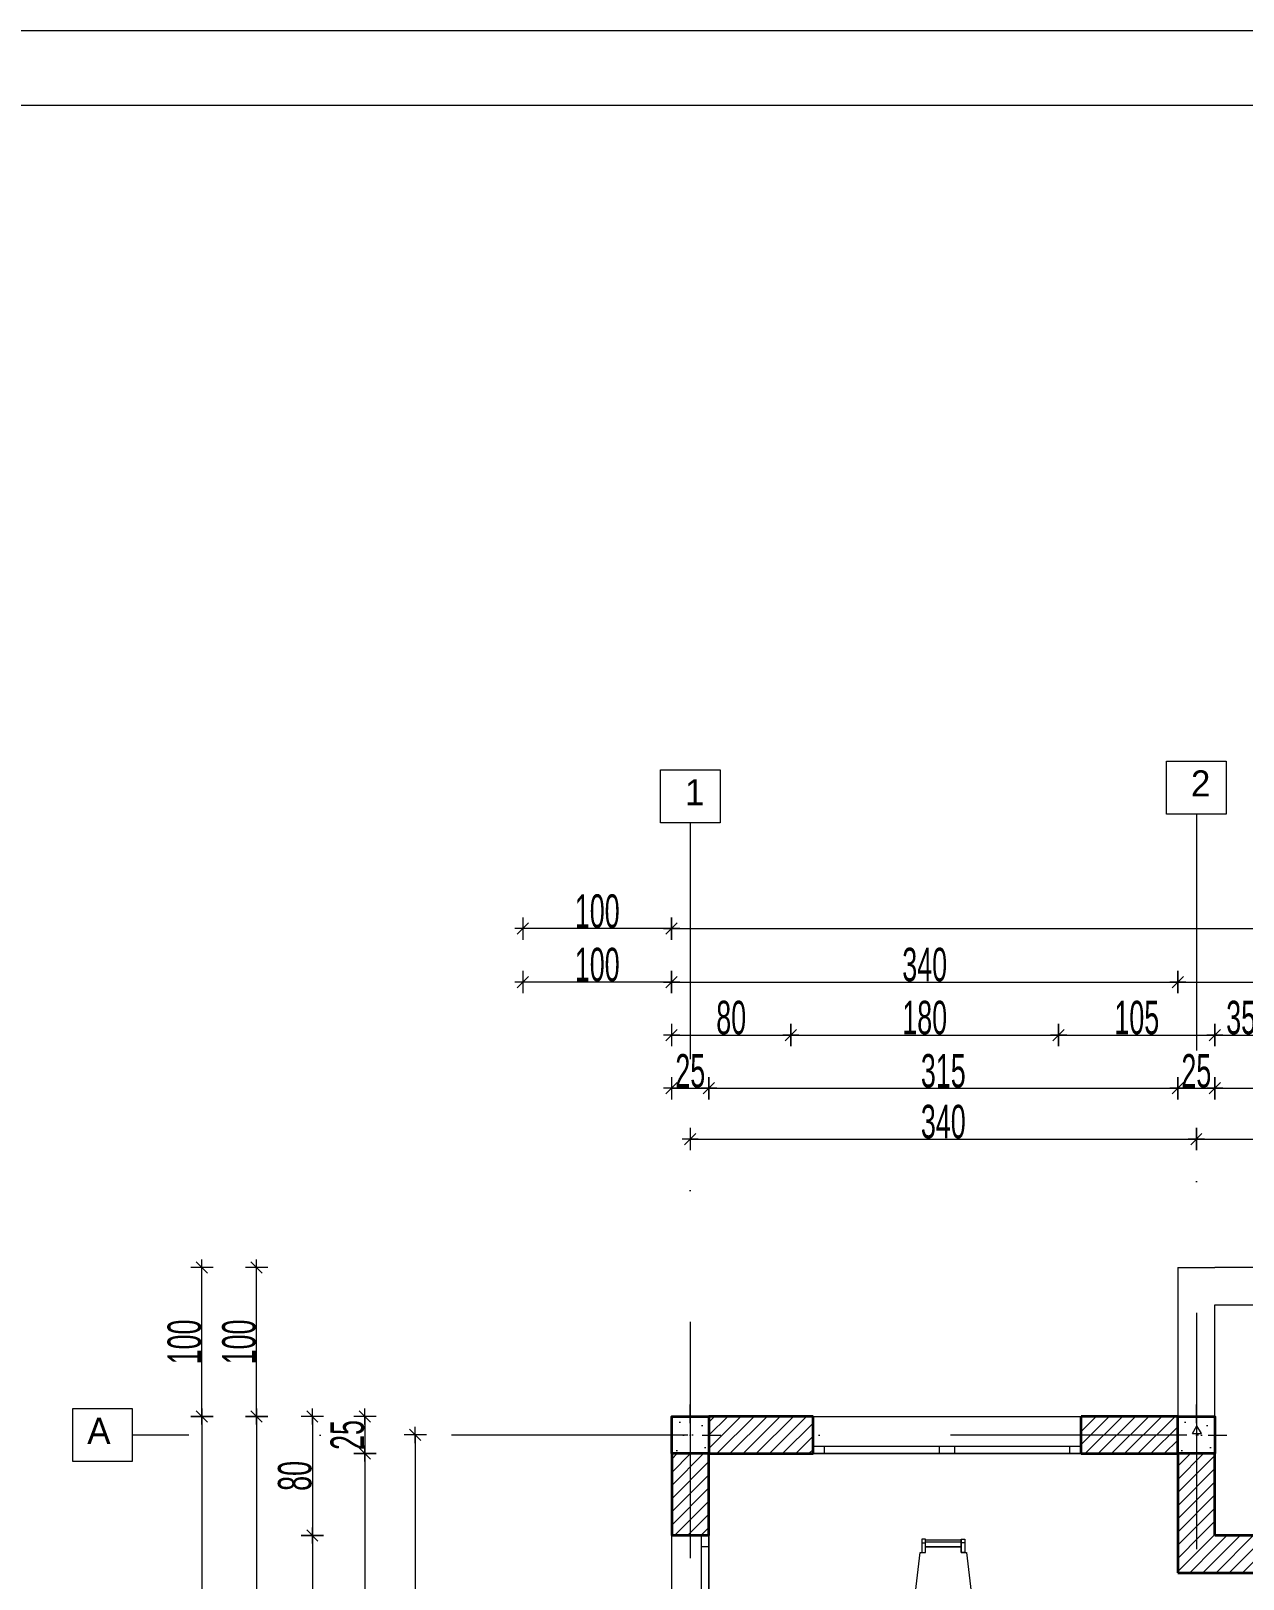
# Model space of a CAD drawing. Extents: x 19704 to 238216, y -31136 to 55916.
# Drawn here: x 206152 to 214295, y 21525 to 31925 of the extents above; entities that cross this region are included whole.
import ezdxf

# ---------------------------------------------------------------- set-up
doc = ezdxf.new("R2010")
doc.units = 0
doc.header["$LTSCALE"] = 5
doc.header["$MEASUREMENT"] = 0
doc.linetypes.add('Dot & Dashed', pattern=[670.277762, 317.5, -176.388889, 0, -176.388874])
for name, color, linetype, lineweight in [('dimenzija', 7, 'Continuous', 13), ('New_Structural - Bearing_Pen_No__20', 1, 'Continuous', 0), ('New_Structural - Bearing_Pen_No__27', 7, 'Continuous', 25), ('Roofs_Pen_No__1', 7, 'Continuous', 13)]:
    doc.layers.add(name, color=color, linetype=linetype, lineweight=lineweight)
doc.layers.add('New_MEP - Electrical', color=7, linetype='Continuous')
for name, color, linetype, lineweight, true_color in [('New_MEP - Electrical_Pen_No__4', 7, 'Continuous', 20, 0x029e21), ('New_Structural - Bearing_Pen_No__168', 7, 'Continuous', 13, 0x6a6a6a), ('New_Structural - Bearing_Pen_No__169', 7, 'Continuous', 13, 0x6a6a6a), ('New_Structural - Bearing_Pen_No__61', 7, 'Continuous', 20, 0x6a6a6a), ('New_Structural - Bearing_Pen_No__8', 7, 'Continuous', 35, 0xa80f02), ('New_Structural - Bearing_Pen_No__87', 7, 'Continuous', 13, 0x6a6a6a), ('OSKI', 7, 'Continuous', 20, 0x156a84)]:
    doc.layers.add(name, color=color, linetype=linetype, lineweight=lineweight, true_color=true_color)
doc.styles.add('GENERATED_STYLE_1', font='GOTHIC.TTF')
doc.styles.add('PLATEIA', font='CGSAPPS.shx', dxfattribs={"width": 0.6})
doc.dimstyles.new('100v', dxfattribs={"dimtxt": 225, "dimasz": 1, "dimexe": 0.18, "dimexo": 0.0625, "dimgap": 4, "dimtad": 1, "dimdec": 0, "dimlfac": 0.1, "dimzin": 12, "dimdsep": 46, "dimtxsty": 'PLATEIA', "dimblk": 'A$C321216CB', "dimcen": 0.09, "dimse1": 1, "dimse2": 1, "dimclrd": 256, "dimclrt": 256, "dimadec": 3, "dimazin": 0, "dimtfac": 1, "dimtdec": 0, "dimtix": 1, "dimtmove": 2, "dimatfit": 3, "dimldrblk": 'A$C321216CB', "dimfxl": 1, "dimtolj": 1, "dimtzin": 0, "dimlwd": -1, "dimarcsym": 0})
pattern_1 = [(45, (117794.76, -49648.91), (-44.194174, 44.194174), [])]
pattern_2 = [(0, (741714.6, -11168.03), (0, 623.5383), [60, -300]), (0, (741894.6, -10856.27), (0, 623.5383), [60, -300]), (60, (741714.6, -11168.03), (-540, 311.76916), [60, -300]), (60, (742074.6, -11168.03), (-540, 311.76916), [60, -300]), (120, (741774.6, -11168.03), (540, 311.76916), [60, -300]), (120, (742134.6, -11168.03), (540, 311.76916), [60, -300]), (0, (741714.59, -11108.03), (0, 120.000005), [0, -120.000005, 0, -180.000007]), (45, (741774.59, -11108.03), (-84.852817, 84.852817), [0, -90.000004, 0, -150.000006])]

# ---------------------------------------------------------------- blocks, each defined once
blk = doc.blocks.new('Dining Table Round 25[5]', base_point=(-529422, 31958))
at = {"layer": 'New_MEP - Electrical_Pen_No__4', "color": 104, "linetype": 'Continuous', "lineweight": 20, "true_color": 0x029e21}
for p, q in [((-529567, 33033), (-529542, 33033)), ((-529302, 33038), (-529542, 33038)), ((-529277, 33033), (-529302, 33033)), ((-530297, 32602), (-530417, 32395)), ((-530281, 32621), (-530293, 32600)), ((-528563, 32621), (-528551, 32600)), ((-528427, 32395), (-528546, 32602)), ((-530425, 32371), (-530413, 32392)), ((-528419, 32371), (-528431, 32392)), ((-530425, 31546), (-530413, 31525)), ((-530417, 31522), (-530297, 31315)), ((-528546, 31315), (-528427, 31522)), ((-528419, 31546), (-528431, 31525)), ((-530281, 31296), (-530293, 31317)), ((-528563, 31296), (-528551, 31317)), ((-529567, 30883), (-529542, 30883)), ((-529542, 30878), (-529302, 30878)), ((-529277, 30883), (-529302, 30883))]:
    blk.add_line(p, q, dxfattribs=at)
at = {"layer": 'New_MEP - Electrical_Pen_No__4', "color": 104, "linetype": 'Continuous', "lineweight": 20, "true_color": 0x029e21, "flags": 128}
for points in [[(-529222, 32588), (-529622, 32588), (-529577, 32968), (-529542, 32968), (-529542, 33008), (-529302, 33008), (-529302, 32968), (-529267, 32968)], [(-529567, 32968), (-529542, 32968), (-529542, 33058), (-529567, 33058)], [(-529302, 33008), (-529542, 33008), (-529542, 33053), (-529302, 33053)], [(-529277, 32968), (-529302, 32968), (-529302, 33058), (-529277, 33058)], [(-530271, 32587), (-530391, 32380), (-530430, 32402), (-530310, 32610)], [(-529867, 32447), (-530067, 32100), (-530374, 32329), (-530356, 32360), (-530391, 32380), (-530271, 32587), (-530237, 32567), (-530219, 32598)], [(-530224, 32589), (-530237, 32567), (-530315, 32612), (-530302, 32634)], [(-528776, 32100), (-528976, 32447), (-528625, 32598), (-528607, 32567), (-528572, 32587), (-528453, 32380), (-528487, 32360), (-528470, 32329)], [(-528620, 32589), (-528607, 32567), (-528529, 32612), (-528542, 32634)], [(-528453, 32380), (-528572, 32587), (-528533, 32610), (-528414, 32402)], [(-530369, 32338), (-530356, 32360), (-530434, 32405), (-530447, 32383)], [(-528475, 32338), (-528487, 32360), (-528409, 32405), (-528397, 32383)], [(-530067, 31817), (-529867, 31470), (-530219, 31319), (-530237, 31350), (-530271, 31330), (-530391, 31537), (-530356, 31557), (-530374, 31588)], [(-528976, 31470), (-528776, 31817), (-528470, 31588), (-528487, 31557), (-528453, 31537), (-528572, 31330), (-528607, 31350), (-528625, 31319)], [(-530369, 31579), (-530356, 31557), (-530434, 31512), (-530447, 31534)], [(-530391, 31537), (-530271, 31330), (-530310, 31307), (-530430, 31515)], [(-528572, 31330), (-528453, 31537), (-528414, 31515), (-528533, 31307)], [(-528475, 31579), (-528487, 31557), (-528409, 31512), (-528397, 31534)], [(-530224, 31328), (-530237, 31350), (-530315, 31305), (-530302, 31283)], [(-529622, 31328), (-529222, 31328), (-529267, 30948), (-529302, 30948), (-529302, 30908), (-529542, 30908), (-529542, 30948), (-529577, 30948)], [(-528620, 31328), (-528607, 31350), (-528529, 31305), (-528542, 31283)], [(-529567, 30948), (-529542, 30948), (-529542, 30858), (-529567, 30858)], [(-529542, 30908), (-529302, 30908), (-529302, 30863), (-529542, 30863)], [(-529277, 30948), (-529302, 30948), (-529302, 30858), (-529277, 30858)]]:
    blk.add_lwpolyline(points, close=True, dxfattribs=at)
blk.add_lwpolyline([(-529422, 31358, -1), (-529422, 32558, -1)], format="xyb", close=True, dxfattribs=at)
blk = doc.blocks.new('A$C321216CB')
for p, q in [((-54, 0), (54, 0)), ((-38, -38), (38, 38)), ((0, -75), (0, 75))]:
    blk.add_line(p, q)
blk = doc.blocks.new('*D27')
at = {"layer": 'Defpoints', "color": 0, "transparency": 16777216}
for p in [(213981, 24481), (210581, 24243), (213981, 24302)]:
    blk.add_point(p, dxfattribs=at)
at = {"layer": 'dimenzija', "transparency": 16777216}
blk.add_line((210582, 24481), (213980, 24481), dxfattribs=at)
at = {"layer": 'dimenzija', "transparency": 16777216, "rotation": 180}
blk.add_blockref('A$C321216CB', (210581, 24481), dxfattribs=at)
at = {"layer": 'dimenzija', "transparency": 16777216}
blk.add_blockref('A$C321216CB', (213981, 24481), dxfattribs=at)
at = {"layer": 'dimenzija', "transparency": 16777216, "insert": (212281, 24597), "char_height": 225, "attachment_point": 5, "style": 'PLATEIA'}
blk.add_mtext('\\A1;340', dxfattribs=at)
blk = doc.blocks.new('*D28')
at = {"layer": 'Defpoints', "color": 0, "transparency": 16777216}
for p in [(216931, 24481), (213981, 24302), (216931, 24051)]:
    blk.add_point(p, dxfattribs=at)
at = {"layer": 'dimenzija', "transparency": 16777216}
blk.add_line((213982, 24481), (216930, 24481), dxfattribs=at)
at = {"layer": 'dimenzija', "transparency": 16777216, "rotation": 180}
blk.add_blockref('A$C321216CB', (213981, 24481), dxfattribs=at)
at = {"layer": 'dimenzija', "transparency": 16777216}
blk.add_blockref('A$C321216CB', (216931, 24481), dxfattribs=at)
at = {"layer": 'dimenzija', "transparency": 16777216, "insert": (215456, 24597), "char_height": 225, "attachment_point": 5, "style": 'PLATEIA'}
blk.add_mtext('\\A1;295', dxfattribs=at)
blk = doc.blocks.new('*D30')
at = {"layer": 'Defpoints', "color": 0, "transparency": 16777216}
for p in [(210706, 24822), (210456, 22618), (210706, 22618)]:
    blk.add_point(p, dxfattribs=at)
at = {"layer": 'dimenzija', "transparency": 16777216}
blk.add_line((210457, 24822), (210705, 24822), dxfattribs=at)
at = {"layer": 'dimenzija', "transparency": 16777216, "rotation": 180}
blk.add_blockref('A$C321216CB', (210456, 24822), dxfattribs=at)
at = {"layer": 'dimenzija', "transparency": 16777216}
blk.add_blockref('A$C321216CB', (210706, 24822), dxfattribs=at)
at = {"layer": 'dimenzija', "transparency": 16777216, "insert": (210581, 24938), "char_height": 225, "attachment_point": 5, "style": 'PLATEIA'}
blk.add_mtext('\\A1;25', dxfattribs=at)
blk = doc.blocks.new('*D31')
at = {"layer": 'Defpoints', "color": 0, "transparency": 16777216}
for p in [(213856, 24822), (210706, 22618), (213856, 22618)]:
    blk.add_point(p, dxfattribs=at)
at = {"layer": 'dimenzija', "transparency": 16777216}
blk.add_line((210707, 24822), (213855, 24822), dxfattribs=at)
at = {"layer": 'dimenzija', "transparency": 16777216, "rotation": 180}
blk.add_blockref('A$C321216CB', (210706, 24822), dxfattribs=at)
at = {"layer": 'dimenzija', "transparency": 16777216}
blk.add_blockref('A$C321216CB', (213856, 24822), dxfattribs=at)
at = {"layer": 'dimenzija', "transparency": 16777216, "insert": (212281, 24938), "char_height": 225, "attachment_point": 5, "style": 'PLATEIA'}
blk.add_mtext('\\A1;315', dxfattribs=at)
blk = doc.blocks.new('*D32')
at = {"layer": 'Defpoints', "color": 0, "transparency": 16777216}
for p in [(214106, 24822), (213856, 22618), (214106, 22618)]:
    blk.add_point(p, dxfattribs=at)
at = {"layer": 'dimenzija', "transparency": 16777216}
blk.add_line((213857, 24822), (214105, 24822), dxfattribs=at)
at = {"layer": 'dimenzija', "transparency": 16777216, "rotation": 180}
blk.add_blockref('A$C321216CB', (213856, 24822), dxfattribs=at)
at = {"layer": 'dimenzija', "transparency": 16777216}
blk.add_blockref('A$C321216CB', (214106, 24822), dxfattribs=at)
at = {"layer": 'dimenzija', "transparency": 16777216, "insert": (213981, 24938), "char_height": 225, "attachment_point": 5, "style": 'PLATEIA'}
blk.add_mtext('\\A1;25', dxfattribs=at)
blk = doc.blocks.new('*D33')
at = {"layer": 'Defpoints', "color": 0, "transparency": 16777216}
for p in [(216806, 24822), (214106, 22618), (216806, 22618)]:
    blk.add_point(p, dxfattribs=at)
at = {"layer": 'dimenzija', "transparency": 16777216}
blk.add_line((214107, 24822), (216805, 24822), dxfattribs=at)
at = {"layer": 'dimenzija', "transparency": 16777216, "rotation": 180}
blk.add_blockref('A$C321216CB', (214106, 24822), dxfattribs=at)
at = {"layer": 'dimenzija', "transparency": 16777216}
blk.add_blockref('A$C321216CB', (216806, 24822), dxfattribs=at)
at = {"layer": 'dimenzija', "transparency": 16777216, "insert": (215456, 24938), "char_height": 225, "attachment_point": 5, "style": 'PLATEIA'}
blk.add_mtext('\\A1;270', dxfattribs=at)
blk = doc.blocks.new('*D83')
at = {"layer": 'Defpoints', "color": 0, "transparency": 16777216}
for p in [(209731, 22493), (208733, 18893), (209731, 18893)]:
    blk.add_point(p, dxfattribs=at)
at = {"layer": 'dimenzija', "transparency": 16777216}
blk.add_line((208733, 22492), (208733, 18894), dxfattribs=at)
for p, rotation in [((208733, 22493), 90), ((208733, 18893), 270)]:
    blk.add_blockref('A$C321216CB', p, dxfattribs=dict(at, rotation=rotation))
at = {"layer": 'dimenzija', "transparency": 16777216, "insert": (208617, 20693), "char_height": 225, "attachment_point": 5, "rotation": 90, "style": 'PLATEIA'}
blk.add_mtext('\\A1;360', dxfattribs=at)
blk = doc.blocks.new('*D53')
at = {"layer": 'Defpoints', "color": 0, "transparency": 16777216}
for p in [(210456, 22618), (208395, 22368), (210456, 22368)]:
    blk.add_point(p, dxfattribs=at)
at = {"layer": 'dimenzija', "transparency": 16777216}
blk.add_line((208395, 22617), (208395, 22369), dxfattribs=at)
for p, rotation in [((208395, 22618), 90), ((208395, 22368), 270)]:
    blk.add_blockref('A$C321216CB', p, dxfattribs=dict(at, rotation=rotation))
at = {"layer": 'dimenzija', "transparency": 16777216, "insert": (208278, 22493), "char_height": 225, "attachment_point": 5, "rotation": 90, "style": 'PLATEIA'}
blk.add_mtext('\\A1;25', dxfattribs=at)
blk = doc.blocks.new('*D54')
at = {"layer": 'Defpoints', "color": 0, "transparency": 16777216}
for p in [(210456, 22368), (208395, 19018), (210456, 19018)]:
    blk.add_point(p, dxfattribs=at)
at = {"layer": 'dimenzija', "transparency": 16777216}
blk.add_line((208395, 22367), (208395, 19019), dxfattribs=at)
for p, rotation in [((208395, 22368), 90), ((208395, 19018), 270)]:
    blk.add_blockref('A$C321216CB', p, dxfattribs=dict(at, rotation=rotation))
at = {"layer": 'dimenzija', "transparency": 16777216, "insert": (208278, 20693), "char_height": 225, "attachment_point": 5, "rotation": 90, "style": 'PLATEIA'}
blk.add_mtext('\\A1;335', dxfattribs=at)
blk = doc.blocks.new('*D60')
at = {"layer": 'Defpoints', "color": 0, "transparency": 16777216}
for p in [(210456, 22618), (207300, 12618), (210456, 12618)]:
    blk.add_point(p, dxfattribs=at)
at = {"layer": 'dimenzija', "transparency": 16777216}
blk.add_line((207300, 22617), (207300, 12619), dxfattribs=at)
for p, rotation in [((207300, 22618), 90), ((207300, 12618), 270)]:
    blk.add_blockref('A$C321216CB', p, dxfattribs=dict(at, rotation=rotation))
at = {"layer": 'dimenzija', "transparency": 16777216, "insert": (207183, 17618), "char_height": 225, "attachment_point": 5, "rotation": 90, "style": 'PLATEIA'}
blk.add_mtext('\\A1;1000', dxfattribs=at)
blk = doc.blocks.new('*D72')
at = {"layer": 'Defpoints', "color": 0, "transparency": 16777216}
for p in [(211256, 25180), (210456, 22618), (211256, 22618)]:
    blk.add_point(p, dxfattribs=at)
at = {"layer": 'dimenzija', "transparency": 16777216}
blk.add_line((210457, 25180), (211255, 25180), dxfattribs=at)
at = {"layer": 'dimenzija', "transparency": 16777216, "rotation": 180}
blk.add_blockref('A$C321216CB', (210456, 25180), dxfattribs=at)
at = {"layer": 'dimenzija', "transparency": 16777216}
blk.add_blockref('A$C321216CB', (211256, 25180), dxfattribs=at)
at = {"layer": 'dimenzija', "transparency": 16777216, "insert": (210856, 25296), "char_height": 225, "attachment_point": 5, "style": 'PLATEIA'}
blk.add_mtext('\\A1;80', dxfattribs=at)
blk = doc.blocks.new('*D73')
at = {"layer": 'Defpoints', "color": 0, "transparency": 16777216}
for p in [(213056, 25180), (211256, 22618), (213056, 22618)]:
    blk.add_point(p, dxfattribs=at)
at = {"layer": 'dimenzija', "transparency": 16777216}
blk.add_line((211257, 25180), (213055, 25180), dxfattribs=at)
at = {"layer": 'dimenzija', "transparency": 16777216, "rotation": 180}
blk.add_blockref('A$C321216CB', (211256, 25180), dxfattribs=at)
at = {"layer": 'dimenzija', "transparency": 16777216}
blk.add_blockref('A$C321216CB', (213056, 25180), dxfattribs=at)
at = {"layer": 'dimenzija', "transparency": 16777216, "insert": (212156, 25296), "char_height": 225, "attachment_point": 5, "style": 'PLATEIA'}
blk.add_mtext('\\A1;180', dxfattribs=at)
blk = doc.blocks.new('*D74')
at = {"layer": 'Defpoints', "color": 0, "transparency": 16777216}
for p in [(214106, 25180), (213056, 22618), (214106, 22618)]:
    blk.add_point(p, dxfattribs=at)
at = {"layer": 'dimenzija', "transparency": 16777216}
blk.add_line((213057, 25180), (214105, 25180), dxfattribs=at)
at = {"layer": 'dimenzija', "transparency": 16777216, "rotation": 180}
blk.add_blockref('A$C321216CB', (213056, 25180), dxfattribs=at)
at = {"layer": 'dimenzija', "transparency": 16777216}
blk.add_blockref('A$C321216CB', (214106, 25180), dxfattribs=at)
at = {"layer": 'dimenzija', "transparency": 16777216, "insert": (213581, 25296), "char_height": 225, "attachment_point": 5, "style": 'PLATEIA'}
blk.add_mtext('\\A1;105', dxfattribs=at)
blk = doc.blocks.new('*D75')
at = {"layer": 'Defpoints', "color": 0, "transparency": 16777216}
for p in [(214457, 25180), (214106, 22618), (214457, 21818)]:
    blk.add_point(p, dxfattribs=at)
at = {"layer": 'dimenzija', "transparency": 16777216}
blk.add_line((214107, 25180), (214456, 25180), dxfattribs=at)
at = {"layer": 'dimenzija', "transparency": 16777216, "rotation": 180}
blk.add_blockref('A$C321216CB', (214106, 25180), dxfattribs=at)
at = {"layer": 'dimenzija', "transparency": 16777216}
blk.add_blockref('A$C321216CB', (214457, 25180), dxfattribs=at)
at = {"layer": 'dimenzija', "transparency": 16777216, "insert": (214282, 25296), "char_height": 225, "attachment_point": 5, "style": 'PLATEIA'}
blk.add_mtext('\\A1;35', dxfattribs=at)
blk = doc.blocks.new('*D79')
at = {"layer": 'Defpoints', "color": 0, "transparency": 16777216}
for p in [(220456, 25895), (210456, 22618), (220456, 22618)]:
    blk.add_point(p, dxfattribs=at)
at = {"layer": 'dimenzija', "transparency": 16777216}
blk.add_line((210457, 25895), (220455, 25895), dxfattribs=at)
at = {"layer": 'dimenzija', "transparency": 16777216, "rotation": 180}
blk.add_blockref('A$C321216CB', (210456, 25895), dxfattribs=at)
at = {"layer": 'dimenzija', "transparency": 16777216}
blk.add_blockref('A$C321216CB', (220456, 25895), dxfattribs=at)
at = {"layer": 'dimenzija', "transparency": 16777216, "insert": (215456, 26011), "char_height": 225, "attachment_point": 5, "style": 'PLATEIA'}
blk.add_mtext('\\A1;1000', dxfattribs=at)
blk = doc.blocks.new('*D81')
at = {"layer": 'Defpoints', "color": 0, "transparency": 16777216}
for p in [(213856, 25536), (210456, 22618), (213856, 22618)]:
    blk.add_point(p, dxfattribs=at)
at = {"layer": 'dimenzija', "transparency": 16777216}
blk.add_line((210457, 25536), (213855, 25536), dxfattribs=at)
at = {"layer": 'dimenzija', "transparency": 16777216, "rotation": 180}
blk.add_blockref('A$C321216CB', (210456, 25536), dxfattribs=at)
at = {"layer": 'dimenzija', "transparency": 16777216}
blk.add_blockref('A$C321216CB', (213856, 25536), dxfattribs=at)
at = {"layer": 'dimenzija', "transparency": 16777216, "insert": (212156, 25652), "char_height": 225, "attachment_point": 5, "style": 'PLATEIA'}
blk.add_mtext('\\A1;340', dxfattribs=at)
blk = doc.blocks.new('*D92')
at = {"layer": 'Defpoints', "color": 0, "transparency": 16777216}
for p in [(217056, 25536), (217056, 23618), (213856, 22618)]:
    blk.add_point(p, dxfattribs=at)
at = {"layer": 'dimenzija', "transparency": 16777216}
blk.add_line((213857, 25536), (217055, 25536), dxfattribs=at)
at = {"layer": 'dimenzija', "transparency": 16777216, "rotation": 180}
blk.add_blockref('A$C321216CB', (213856, 25536), dxfattribs=at)
at = {"layer": 'dimenzija', "transparency": 16777216}
blk.add_blockref('A$C321216CB', (217056, 25536), dxfattribs=at)
at = {"layer": 'dimenzija', "transparency": 16777216, "insert": (215456, 25652), "char_height": 225, "attachment_point": 5, "style": 'PLATEIA'}
blk.add_mtext('\\A1;320', dxfattribs=at)
blk = doc.blocks.new('*D94')
at = {"layer": 'Defpoints', "color": 0, "transparency": 16777216}
for p in [(210456, 22618), (208042, 21818), (210456, 21818)]:
    blk.add_point(p, dxfattribs=at)
at = {"layer": 'dimenzija', "transparency": 16777216}
blk.add_line((208042, 22617), (208042, 21819), dxfattribs=at)
for p, rotation in [((208042, 22618), 90), ((208042, 21818), 270)]:
    blk.add_blockref('A$C321216CB', p, dxfattribs=dict(at, rotation=rotation))
at = {"layer": 'dimenzija', "transparency": 16777216, "insert": (207925, 22218), "char_height": 225, "attachment_point": 5, "rotation": 90, "style": 'PLATEIA'}
blk.add_mtext('\\A1;80', dxfattribs=at)
blk = doc.blocks.new('*D95')
at = {"layer": 'Defpoints', "color": 0, "transparency": 16777216}
for p in [(210456, 21818), (208042, 19818), (210456, 19818)]:
    blk.add_point(p, dxfattribs=at)
at = {"layer": 'dimenzija', "transparency": 16777216}
blk.add_line((208042, 21817), (208042, 19819), dxfattribs=at)
for p, rotation in [((208042, 21818), 90), ((208042, 19818), 270)]:
    blk.add_blockref('A$C321216CB', p, dxfattribs=dict(at, rotation=rotation))
at = {"layer": 'dimenzija', "transparency": 16777216, "insert": (207925, 20818), "char_height": 225, "attachment_point": 5, "rotation": 90, "style": 'PLATEIA'}
blk.add_mtext('\\A1;200', dxfattribs=at)
blk = doc.blocks.new('*D82')
at = {"layer": 'Defpoints', "color": 0, "transparency": 16777216}
for p in [(210456, 22618), (207667, 19018), (210456, 19018)]:
    blk.add_point(p, dxfattribs=at)
at = {"layer": 'dimenzija', "transparency": 16777216}
blk.add_line((207667, 22617), (207667, 19019), dxfattribs=at)
for p, rotation in [((207667, 22618), 90), ((207667, 19018), 270)]:
    blk.add_blockref('A$C321216CB', p, dxfattribs=dict(at, rotation=rotation))
at = {"layer": 'dimenzija', "transparency": 16777216, "insert": (207550, 20818), "char_height": 225, "attachment_point": 5, "rotation": 90, "style": 'PLATEIA'}
blk.add_mtext('\\A1;360', dxfattribs=at)
blk = doc.blocks.new('*D47')
at = {"layer": 'Defpoints', "color": 0, "transparency": 16777216}
for p in [(207667, 23618), (213856, 23618), (210456, 22618)]:
    blk.add_point(p, dxfattribs=at)
at = {"layer": 'dimenzija', "transparency": 16777216}
blk.add_line((207667, 22619), (207667, 23617), dxfattribs=at)
for p, rotation in [((207667, 23618), 90), ((207667, 22618), 270)]:
    blk.add_blockref('A$C321216CB', p, dxfattribs=dict(at, rotation=rotation))
at = {"layer": 'dimenzija', "transparency": 16777216, "insert": (207550, 23118), "char_height": 225, "attachment_point": 5, "rotation": 90, "style": 'PLATEIA'}
blk.add_mtext('\\A1;100', dxfattribs=at)
blk = doc.blocks.new('*D88')
at = {"layer": 'Defpoints', "color": 0, "transparency": 16777216}
for p in [(209456, 25536), (210456, 22618), (209456, 19018)]:
    blk.add_point(p, dxfattribs=at)
at = {"layer": 'dimenzija', "transparency": 16777216}
blk.add_line((210455, 25536), (209457, 25536), dxfattribs=at)
at = {"layer": 'dimenzija', "transparency": 16777216, "rotation": 180}
blk.add_blockref('A$C321216CB', (209456, 25536), dxfattribs=at)
at = {"layer": 'dimenzija', "transparency": 16777216}
blk.add_blockref('A$C321216CB', (210456, 25536), dxfattribs=at)
at = {"layer": 'dimenzija', "transparency": 16777216, "insert": (209956, 25652), "char_height": 225, "attachment_point": 5, "style": 'PLATEIA'}
blk.add_mtext('\\A1;100', dxfattribs=at)
blk = doc.blocks.new('*D50')
at = {"layer": 'Defpoints', "color": 0, "transparency": 16777216}
for p in [(207300, 23618), (213856, 23618), (210456, 22618)]:
    blk.add_point(p, dxfattribs=at)
at = {"layer": 'dimenzija', "transparency": 16777216}
blk.add_line((207300, 22619), (207300, 23617), dxfattribs=at)
for p, rotation in [((207300, 23618), 90), ((207300, 22618), 270)]:
    blk.add_blockref('A$C321216CB', p, dxfattribs=dict(at, rotation=rotation))
at = {"layer": 'dimenzija', "transparency": 16777216, "insert": (207183, 23118), "char_height": 225, "attachment_point": 5, "rotation": 90, "style": 'PLATEIA'}
blk.add_mtext('\\A1;100', dxfattribs=at)
blk = doc.blocks.new('*D51')
at = {"layer": 'Defpoints', "color": 0, "transparency": 16777216}
for p in [(209456, 25895), (210456, 22618), (209456, 19018)]:
    blk.add_point(p, dxfattribs=at)
at = {"layer": 'dimenzija', "transparency": 16777216}
blk.add_line((210455, 25895), (209457, 25895), dxfattribs=at)
at = {"layer": 'dimenzija', "transparency": 16777216, "rotation": 180}
blk.add_blockref('A$C321216CB', (209456, 25895), dxfattribs=at)
at = {"layer": 'dimenzija', "transparency": 16777216}
blk.add_blockref('A$C321216CB', (210456, 25895), dxfattribs=at)
at = {"layer": 'dimenzija', "transparency": 16777216, "insert": (209956, 26011), "char_height": 225, "attachment_point": 5, "style": 'PLATEIA'}
blk.add_mtext('\\A1;100', dxfattribs=at)

msp = doc.modelspace()

# ---------------------------------------------------------------- hatches: boundary and pattern name
at = {"layer": 'New_Structural - Bearing_Pen_No__168', "linetype": 'Continuous', "lineweight": 13, "true_color": 0x9ea0a3}
h = msp.add_hatch(dxfattribs=at)
h.set_pattern_fill('ANSI31', color=253, scale=500, style=0)
h.set_pattern_definition(pattern_1)
h.paths.add_polyline_path([(210706.2, 22617.6), (210706.2, 22367.6), (211406.2, 22367.6), (211406.2, 22617.6)])
h = msp.add_hatch(dxfattribs=at)
h.set_pattern_fill('ANSI31', color=253, scale=500, style=0)
h.set_pattern_definition(pattern_1)
h.paths.add_polyline_path([(213856.2, 22617.6), (213206.2, 22617.6), (213206.2, 22367.6), (213856.2, 22367.6)])
h = msp.add_hatch(dxfattribs=at)
h.set_pattern_fill('ANSI31', color=253, scale=500, style=0)
h.set_pattern_definition(pattern_1)
h.paths.add_polyline_path([(210456.2, 22367.6), (210456.2, 21817.6), (210706.2, 21817.6), (210706.2, 22367.6)])
h = msp.add_hatch(dxfattribs=at)
h.set_pattern_fill('ANSI31', color=253, scale=500, style=0)
h.set_pattern_definition(pattern_1)
h.paths.add_polyline_path([(214106.2, 21817.6), (214106.2, 22367.6), (213856.2, 22367.6), (213856.2, 21817.6)])
h = msp.add_hatch(dxfattribs=at)
h.set_pattern_fill('ANSI31', color=253, scale=500, style=0)
h.set_pattern_definition(pattern_1)
h.paths.add_polyline_path([(214106.2, 21817.6), (213856.2, 21567.6), (214106.2, 21567.6)])
h = msp.add_hatch(dxfattribs=at)
h.set_pattern_fill('ANSI31', color=253, scale=500, style=0)
h.set_pattern_definition(pattern_1)
h.paths.add_polyline_path([(213856.2, 21817.6), (213856.2, 21567.6), (214106.2, 21817.6)])
h = msp.add_hatch(dxfattribs=at)
h.set_pattern_fill('ANSI31', color=253, scale=500, style=0)
h.set_pattern_definition(pattern_1)
h.paths.add_polyline_path([(214106.2, 21567.6), (214457.2, 21567.6), (214457.2, 21817.6), (214106.2, 21817.6)])
at = {"layer": 'New_Structural - Bearing_Pen_No__169', "linetype": 'Continuous', "lineweight": 13, "true_color": 0x68b353}
h = msp.add_hatch(dxfattribs=at)
h.set_pattern_fill('STRUCTURAL_CONCRETE', color=85, style=0, pattern_type=2)
h.set_pattern_definition(pattern_2)
h.paths.add_polyline_path([(210706.2, 22367.6), (210706.2, 22617.6), (210456.2, 22617.6), (210456.2, 22367.6)])
h = msp.add_hatch(dxfattribs=at)
h.set_pattern_fill('STRUCTURAL_CONCRETE', color=85, style=0, pattern_type=2)
h.set_pattern_definition(pattern_2)
h.paths.add_polyline_path([(214106.2, 22367.6), (214106.2, 22617.6), (213856.2, 22617.6), (213856.2, 22367.6)])

# ---------------------------------------------------------------- linework, layer by layer
at = {"layer": 'New_Structural - Bearing_Pen_No__20', "color": 1, "linetype": 'Continuous', "lineweight": 0}
for p, q in [((210581.2, 22572.6), (210581.2, 22697.6)), ((213981.2, 22572.6), (213981.2, 22697.6)), ((210501.2, 22492.6), (210376.2, 22492.6)), ((210661.2, 22492.6), (210786.2, 22492.6)), ((213901.2, 22492.6), (213776.2, 22492.6)), ((214061.2, 22492.6), (214186.2, 22492.6)), ((210581.2, 22412.6), (210581.2, 22287.6)), ((213981.2, 22412.6), (213981.2, 22287.6))]:
    msp.add_line(p, q, dxfattribs=at)
for p in [(210581.2, 22492.6), (213981.2, 22492.6)]:
    msp.add_point(p, dxfattribs=at)
at = {"layer": 'New_Structural - Bearing_Pen_No__27', "color": 7, "linetype": 'Continuous', "lineweight": 35}
for p, q in [((211406.2, 22417.6), (211406.2, 22617.6)), ((211406.2, 22417.6), (211406.2, 22617.6)), ((213206.2, 22417.6), (213206.2, 22617.6)), ((213206.2, 22417.6), (213206.2, 22617.6)), ((211406.2, 22367.6), (211406.2, 22417.6)), ((211406.2, 22367.6), (211406.2, 22417.6)), ((211406.2, 22367.6), (211406.2, 22417.6)), ((213206.2, 22367.6), (213206.2, 22417.6)), ((213206.2, 22367.6), (213206.2, 22417.6)), ((213206.2, 22367.6), (213206.2, 22417.6)), ((210656.2, 21817.6), (210456.2, 21817.6)), ((210656.2, 21817.6), (210456.2, 21817.6)), ((210706.2, 21817.6), (210656.2, 21817.6)), ((210706.2, 21817.6), (210656.2, 21817.6)), ((210706.2, 21817.6), (210656.2, 21817.6))]:
    msp.add_line(p, q, dxfattribs=at)
for points in [[(211406.2, 22617.6), (210706.2, 22617.6)], [(213856.2, 22617.6), (213206.2, 22617.6)], [(210456.2, 22367.6), (210456.2, 21817.6)], [(210706.2, 22367.6), (211406.2, 22367.6)], [(210706.2, 21817.6), (210706.2, 22367.6)], [(213206.2, 22367.6), (213856.2, 22367.6)], [(213856.2, 22367.6), (213856.2, 21567.6)], [(214106.2, 21817.6), (214106.2, 22367.6)], [(214106.2, 21567.6), (214457.2, 21567.6), (214457.2, 21817.6), (214106.2, 21817.6)], [(213856.2, 21567.6), (214106.2, 21567.6)]]:
    msp.add_lwpolyline(points, dxfattribs=at)
at = {"layer": 'New_Structural - Bearing_Pen_No__61', "color": 251, "linetype": 'Continuous', "lineweight": 20, "true_color": 0x6a6a6a}
for p, q in [((211406.2, 22617.6), (213206.2, 22617.6)), ((211406.2, 22417.6), (211481.2, 22417.6)), ((211406.2, 22367.6), (213206.2, 22367.6)), ((211481.2, 22367.6), (211406.2, 22367.6)), ((211481.2, 22417.6), (211481.2, 22367.6)), ((211481.2, 22417.6), (212256.2, 22417.6)), ((212256.2, 22367.6), (211481.2, 22367.6)), ((212256.2, 22367.6), (212256.2, 22417.6)), ((212256.2, 22417.6), (212306.2, 22417.6)), ((212306.2, 22367.6), (212256.2, 22367.6)), ((212306.2, 22417.6), (212356.2, 22417.6)), ((212356.2, 22367.6), (212306.2, 22367.6)), ((212356.2, 22417.6), (212356.2, 22367.6)), ((212356.2, 22417.6), (213131.2, 22417.6)), ((213131.2, 22367.6), (212356.2, 22367.6)), ((213131.2, 22367.6), (213131.2, 22417.6)), ((213131.2, 22417.6), (213206.2, 22417.6)), ((213206.2, 22367.6), (213131.2, 22367.6)), ((210456.2, 19817.6), (210456.2, 21817.6)), ((210656.2, 21742.6), (210656.2, 21817.6)), ((210706.2, 21742.6), (210656.2, 21742.6)), ((210656.2, 20867.6), (210656.2, 21742.6)), ((210706.2, 19817.6), (210706.2, 21817.6)), ((210706.2, 21817.6), (210706.2, 21742.6)), ((210706.2, 21742.6), (210706.2, 20867.6))]:
    msp.add_line(p, q, dxfattribs=at)
at = {"layer": 'New_Structural - Bearing_Pen_No__8', "color": 14, "linetype": 'Continuous', "lineweight": 35, "true_color": 0xa80f02}
for points in [[(210706.2, 22367.6), (210456.2, 22367.6), (210456.2, 22617.6), (210706.2, 22617.6)], [(214106.2, 22367.6), (213856.2, 22367.6), (213856.2, 22617.6), (214106.2, 22617.6)]]:
    msp.add_lwpolyline(points, close=True, dxfattribs=at)
at = {"layer": 'New_Structural - Bearing_Pen_No__87', "color": 251, "linetype": 'Continuous', "lineweight": 20, "true_color": 0x6a6a6a}
for points in [[(213856.2, 23617.6), (214106.2, 23617.6)], [(213856.2, 23617.6), (213856.2, 22617.6)], [(216806.2, 23617.6), (214106.2, 23617.6)], [(214106.2, 22617.6), (214106.2, 23367.6)], [(214106.2, 23367.6), (216806.2, 23367.6)]]:
    msp.add_lwpolyline(points, dxfattribs=at)
at = {"layer": 'OSKI', "linetype": 'Dot & Dashed'}
for p, q in [((213981.2, 26664.3), (213981.2, 8477)), ((210581.2, 26604.9), (210581.2, 8477)), ((223970.8, 22492.6), (206832.4, 22492.6))]:
    msp.add_line(p, q, dxfattribs=at)
at = {"layer": 'OSKI'}
for points in [[(210381, 26961.1), (210781, 26961.1), (210781, 26604.9), (210381, 26604.9)], [(213781, 27020.5), (214181, 27020.5), (214181, 26664.3), (213781, 26664.3)], [(206432.4, 22670.7), (206832.4, 22670.7), (206832.4, 22314.5), (206432.4, 22314.5)]]:
    msp.add_lwpolyline(points, close=True, dxfattribs=at)
at = {"layer": 'Roofs_Pen_No__1'}
for points in [[(195593.9, 2225.4), (237593.9, 2225.4), (237593.9, 31925.4), (195593.9, 31925.4)], [(198093.9, 2725.4), (237093.9, 2725.4), (237093.9, 31425.4), (198093.9, 31425.4)]]:
    msp.add_lwpolyline(points, close=True, dxfattribs=at)

# ---------------------------------------------------------------- block references
at = {"layer": 'New_MEP - Electrical', "color": 2, "linetype": 'Continuous', "lineweight": 20, "true_color": 0xffeb28}
msp.add_blockref('Dining Table Round 25[5]', (212281.2, 20692.6), dxfattribs=at)

# ---------------------------------------------------------------- texts
at = {"layer": 'OSKI', "linetype": 'Dot & Dashed', "char_height": 175, "attachment_point": 7, "style": 'GENERATED_STYLE_1'}
for s, insert in [('2', (213945, 26783)), ('1', (210545, 26723.6))]:
    msp.add_mtext(s, dxfattribs=dict(at, insert=insert))
at = {"layer": 'OSKI', "linetype": 'ByBlock', "insert": (206530.1, 22433.4), "char_height": 175, "attachment_point": 7, "style": 'GENERATED_STYLE_1'}
msp.add_mtext('A', dxfattribs=at)

# ---------------------------------------------------------------- dimensions: what is measured, and where the dimension line sits
at = {"layer": 'dimenzija'}
for base, p1, p2, picture, middle in [((209456.2, 25894.8), (210456.2, 22617.6), (209456.2, 19017.6), '*D51', (209956.2, 26011.3)), ((220456.2, 25894.8), (210456.2, 22617.6), (220456.2, 22617.6), '*D79', (215456.2, 26011.3)), ((209456.2, 25535.7), (210456.2, 22617.6), (209456.2, 19017.6), '*D88', (209956.2, 25652.2)), ((213856.2, 25535.7), (210456.2, 22617.6), (213856.2, 22617.6), '*D81', (212156.2, 25652.2)), ((217056.2, 25535.7), (213856.2, 22617.6), (217056.2, 23617.6), '*D92', (215456.2, 25652.2)), ((211256.2, 25179.5), (210456.2, 22617.6), (211256.2, 22617.6), '*D72', (210856.2, 25296)), ((213056.2, 25179.5), (211256.2, 22617.6), (213056.2, 22617.6), '*D73', (212156.2, 25296)), ((214106.2, 25179.5), (213056.2, 22617.6), (214106.2, 22617.6), '*D74', (213581.2, 25296)), ((214457.2, 25179.5), (214106.2, 22617.6), (214457.2, 21817.6), '*D75', (214281.7, 25296)), ((210706.2, 24821.5), (210456.2, 22617.6), (210706.2, 22617.6), '*D30', (210581.2, 24938)), ((213856.2, 24821.5), (210706.2, 22617.6), (213856.2, 22617.6), '*D31', (212281.2, 24938)), ((214106.2, 24821.5), (213856.2, 22617.6), (214106.2, 22617.6), '*D32', (213981.2, 24938)), ((216806.2, 24821.5), (214106.2, 22617.6), (216806.2, 22617.6), '*D33', (215456.2, 24938)), ((213981.2, 24480.7), (210581.2, 24242.5), (213981.2, 24301.9), '*D27', (212281.2, 24597.2)), ((216931.2, 24480.7), (213981.2, 24301.9), (216931.2, 24051.3), '*D28', (215456.2, 24597.2))]:
    dim = msp.add_linear_dim(base=base, p1=p1, p2=p2, dimstyle='100v', dxfattribs=at)
    dim.commit()
    dim.dimension.update_dxf_attribs({"geometry": picture, "text_midpoint": middle})
for base, p1, p2, picture, middle in [((207299.9, 23617.6), (210456.2, 22617.6), (213856.2, 23617.6), '*D50', (207183.4, 23117.6)), ((207666.5, 23617.6), (210456.2, 22617.6), (213856.2, 23617.6), '*D47', (207550, 23117.6)), ((207299.9, 12617.6), (210456.2, 22617.6), (210456.2, 12617.6), '*D60', (207183.4, 17617.6)), ((207666.5, 19017.6), (210456.2, 22617.6), (210456.2, 19017.6), '*D82', (207550, 20817.6)), ((208041.8, 21817.6), (210456.2, 22617.6), (210456.2, 21817.6), '*D94', (207925.3, 22217.6)), ((208394.8, 22367.6), (210456.2, 22617.6), (210456.2, 22367.6), '*D53', (208278.3, 22492.6)), ((208733, 18892.6), (209730.8, 22492.6), (209730.8, 18892.6), '*D83', (208616.5, 20692.6)), ((208394.8, 19017.6), (210456.2, 22367.6), (210456.2, 19017.6), '*D54', (208278.3, 20692.6)), ((208041.8, 19817.6), (210456.2, 21817.6), (210456.2, 19817.6), '*D95', (207925.3, 20817.6))]:
    dim = msp.add_linear_dim(base=base, p1=p1, p2=p2, angle=90, dimstyle='100v', dxfattribs=at)
    dim.commit()
    dim.dimension.update_dxf_attribs({"geometry": picture, "text_midpoint": middle})

doc.saveas('drawing.dxf')
